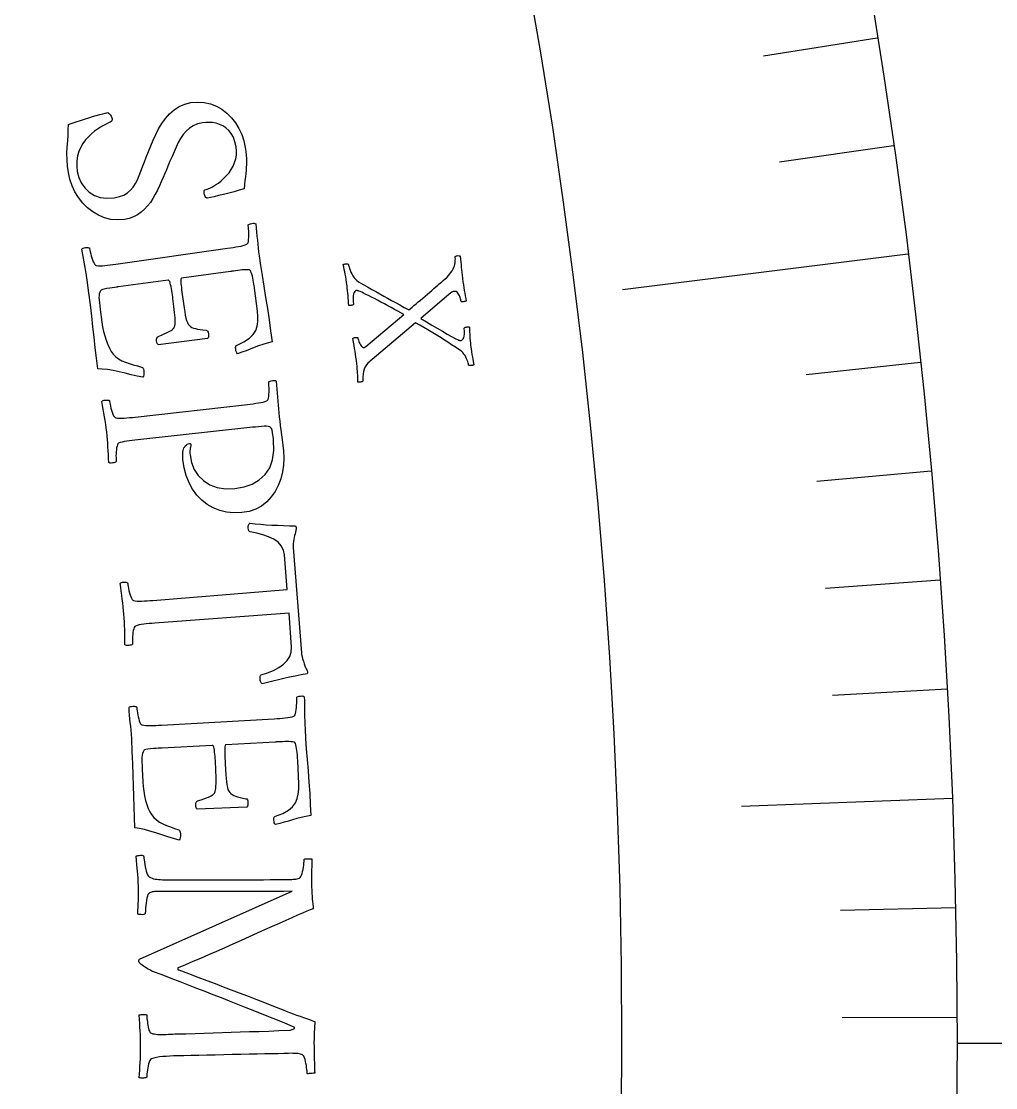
# Model space of a CAD drawing. Header units: millimetres. Extents: x -76 to 76, y -76 to 98.
# Drawn here: x 51.52 to 60.79, y -0.42 to 9.72 of the extents above; entities that cross this region are included whole.
import ezdxf

# ---------------------------------------------------------------- set-up
doc = ezdxf.new("R2010")
doc.units = ezdxf.units.MM
for name, color, linetype in [('ENGRAVE', 7, 'Continuous'), ('ENGRAVE_FINE', 8, 'Continuous'), ('TEXT', 5, 'Continuous')]:
    doc.layers.add(name, color=color, linetype=linetype)

msp = doc.modelspace()

# ---------------------------------------------------------------- linework, layer by layer
at = {"layer": 'ENGRAVE'}
for points in [[(59.9516, 7.5092), (57.2368, 7.1691)], [(60.3751, 2.3291), (58.3702, 2.2518)], [(68.78, 0), (60.42, 0)]]:
    msp.add_lwpolyline(points, dxfattribs=at)
for radius in [74.48, 74.48, 72.485, 68.78, 68.78, 65.854, 60.42, 60.42, 57.228]:
    msp.add_circle((0, 0), radius, dxfattribs=at)
at = {"layer": 'ENGRAVE_FINE'}
for points in [[(59.6583, 9.5636), (58.5777, 9.3904)], [(59.8137, 8.538), (58.7303, 8.3833)], [(60.0718, 6.4776), (58.9837, 6.3603)], [(60.1743, 5.4435), (59.0843, 5.3449)], [(60.2591, 4.4072), (59.1676, 4.3273)], [(60.326, 3.369), (59.2333, 3.3079)], [(60.4063, 1.288), (59.3121, 1.2647)], [(60.4195, 0.246), (59.3251, 0.2415)]]:
    msp.add_lwpolyline(points, dxfattribs=at)
at = {"layer": 'TEXT'}
for points in [[(53.6455, 8.5234), (53.6511, 8.4848), (53.655, 8.4493), (53.6572, 8.4171), (53.6577, 8.3882), (53.6571, 8.3606), (53.6556, 8.3326), (53.6535, 8.3041), (53.6505, 8.2752), (53.6471, 8.2443), (53.6436, 8.21), (53.64, 8.1721), (53.6362, 8.1307), (53.5885, 8.1159), (53.54, 8.1018), (53.4905, 8.0885), (53.4401, 8.0758), (53.3924, 8.0644), (53.3512, 8.0548), (53.3163, 8.0469), (53.2879, 8.0409), (53.2819, 8.0402), (53.2762, 8.0425), (53.271, 8.0478), (53.266, 8.0561), (53.2618, 8.0655), (53.2584, 8.0741), (53.256, 8.0818), (53.2546, 8.0887), (53.2539, 8.0973), (53.2547, 8.1052), (53.2569, 8.1123), (53.2604, 8.1186), (53.2837, 8.1261), (53.3085, 8.1365), (53.3348, 8.1498), (53.3626, 8.1659), (53.3906, 8.1847), (53.4177, 8.2058), (53.4437, 8.2293), (53.4687, 8.2551), (53.4918, 8.2831), (53.5122, 8.3129), (53.5298, 8.3447), (53.5446, 8.3784), (53.5556, 8.4138), (53.5616, 8.4506), (53.5627, 8.4887), (53.5587, 8.5283), (53.5482, 8.577), (53.5331, 8.6193), (53.5134, 8.6552), (53.4893, 8.6847), (53.4619, 8.7087), (53.4327, 8.728), (53.4016, 8.7427), (53.3686, 8.7528), (53.3352, 8.7589), (53.3026, 8.7618), (53.2708, 8.7616), (53.2399, 8.7581), (53.193, 8.747), (53.1513, 8.73), (53.1148, 8.7071), (53.0834, 8.6783), (53.056, 8.6449), (53.0309, 8.6083), (53.0084, 8.5686), (52.9882, 8.5257), (52.9692, 8.481), (52.9498, 8.4362), (52.93, 8.3913), (52.91, 8.3461), (52.8954, 8.3115), (52.8801, 8.2751), (52.864, 8.237), (52.8473, 8.1972), (52.8294, 8.1568), (52.8102, 8.1168), (52.7896, 8.0773), (52.7675, 8.0383), (52.7435, 8.0009), (52.7169, 7.9665), (52.6877, 7.935), (52.656, 7.9064), (52.6214, 7.8818), (52.5835, 7.8623), (52.5425, 7.8479), (52.4983, 7.8385), (52.4321, 7.8334), (52.3685, 7.8383), (52.3075, 7.853), (52.249, 7.8777), (52.1943, 7.9103), (52.1445, 7.9492), (52.0995, 7.9941), (52.0594, 8.0453), (52.0251, 8.1009), (51.9977, 8.1593), (51.977, 8.2205), (51.9632, 8.2845), (51.9552, 8.346), (51.9507, 8.4068), (51.9499, 8.4672), (51.9527, 8.527), (51.9568, 8.585), (51.9601, 8.6398), (51.9626, 8.6914), (51.9643, 8.7398), (52.0005, 8.7534), (52.038, 8.7668), (52.0769, 8.7799), (52.1172, 8.7928), (52.1569, 8.805), (52.1942, 8.8162), (52.229, 8.8263), (52.2614, 8.8353), (52.2897, 8.843), (52.312, 8.8488), (52.3285, 8.8528), (52.339, 8.855), (52.3463, 8.8494), (52.3531, 8.8433), (52.3595, 8.8367), (52.3655, 8.8294), (52.3708, 8.8218), (52.375, 8.8138), (52.3782, 8.8054), (52.3802, 8.7967), (52.3805, 8.7861), (52.3776, 8.7773), (52.3714, 8.7703), (52.362, 8.7649), (52.3434, 8.7568), (52.3218, 8.7461), (52.2972, 8.7328), (52.2696, 8.7169), (52.2405, 8.6982), (52.2113, 8.6767), (52.1822, 8.6522), (52.1531, 8.6248), (52.1256, 8.5944), (52.1013, 8.5611), (52.0803, 8.5248), (52.0625, 8.4854), (52.0495, 8.4428), (52.0427, 8.3965), (52.0422, 8.3465), (52.0479, 8.2929), (52.062, 8.2363), (52.0855, 8.185), (52.1183, 8.1391), (52.1606, 8.0984), (52.2107, 8.0666), (52.2672, 8.0469), (52.3301, 8.0396), (52.3994, 8.0445), (52.4482, 8.055), (52.4905, 8.0706), (52.526, 8.0911), (52.555, 8.1167), (52.5794, 8.1463), (52.6013, 8.1793), (52.6207, 8.2154), (52.6377, 8.2548), (52.6536, 8.2966), (52.6699, 8.34), (52.6865, 8.3849), (52.7035, 8.4314), (52.7246, 8.4836), (52.7468, 8.537), (52.7704, 8.5914), (52.7951, 8.6469), (52.8223, 8.7012), (52.8531, 8.7521), (52.8876, 8.7995), (52.9257, 8.8435), (52.9684, 8.8818), (53.0166, 8.9121), (53.0704, 8.9346), (53.1298, 8.9491), (53.1944, 8.9554), (53.2562, 8.9521), (53.3153, 8.9392), (53.3715, 8.9166), (53.424, 8.8861), (53.4718, 8.8492), (53.5148, 8.8059), (53.5532, 8.7564), (53.586, 8.7023), (53.6123, 8.6454), (53.6322, 8.5858), (53.6455, 8.5234)], [(53.7784, 7.4923), (53.7917, 7.4002), (53.8063, 7.3036), (53.8224, 7.2026), (53.8398, 7.097), (53.8572, 6.9898), (53.8733, 6.8838), (53.8881, 6.7789), (53.9015, 6.6751), (53.8561, 6.6624), (53.8127, 6.6489), (53.7713, 6.6347), (53.732, 6.6198), (53.6933, 6.6046), (53.654, 6.5897), (53.614, 6.5751), (53.5733, 6.5607), (53.5667, 6.5676), (53.5615, 6.577), (53.5576, 6.5889), (53.5551, 6.6032), (53.5543, 6.6183), (53.5563, 6.6297), (53.561, 6.6376), (53.5685, 6.6418), (53.6341, 6.6732), (53.6855, 6.7071), (53.7226, 6.7437), (53.7454, 6.7827), (53.7583, 6.8244), (53.7656, 6.8687), (53.7674, 6.9156), (53.7636, 6.9651), (53.7348, 7.1839), (53.7335, 7.1933), (53.7315, 7.206), (53.729, 7.2219), (53.7258, 7.241), (53.7222, 7.2614), (53.7182, 7.281), (53.7137, 7.3), (53.7089, 7.3182), (53.7036, 7.3341), (53.698, 7.3459), (53.6919, 7.3537), (53.6853, 7.3574), (53.6711, 7.359), (53.6552, 7.3596), (53.6374, 7.359), (53.6178, 7.3574), (53.5971, 7.3551), (53.5762, 7.3527), (53.555, 7.35), (53.5334, 7.3471), (53.525, 7.346), (53.5175, 7.345), (53.511, 7.3441), (53.5054, 7.3433), (53.0412, 7.2796), (53.0369, 7.2769), (53.0341, 7.2701), (53.0328, 7.2593), (53.0331, 7.2444), (53.0343, 7.2271), (53.036, 7.2088), (53.0381, 7.1897), (53.0406, 7.1696), (53.0582, 7.0385), (53.0641, 6.996), (53.07, 6.9586), (53.0759, 6.9263), (53.0817, 6.899), (53.0881, 6.876), (53.0956, 6.8566), (53.1043, 6.8408), (53.1142, 6.8286), (53.1256, 6.819), (53.1391, 6.8109), (53.1547, 6.8044), (53.1724, 6.7995), (53.1927, 6.7953), (53.2163, 6.7913), (53.243, 6.7873), (53.273, 6.7835), (53.2813, 6.7812), (53.2878, 6.7748), (53.2925, 6.7643), (53.2955, 6.7496), (53.2965, 6.7351), (53.2957, 6.7227), (53.2929, 6.7124), (53.2883, 6.7041), (52.8183, 6.645), (52.8131, 6.6508), (52.8087, 6.6593), (52.8054, 6.6706), (52.803, 6.6846), (52.8023, 6.6987), (52.8043, 6.7101), (52.8088, 6.719), (52.816, 6.7253), (52.8481, 6.7381), (52.8755, 6.7494), (52.898, 6.7594), (52.9156, 6.7679), (52.9296, 6.7754), (52.941, 6.7822), (52.95, 6.7884), (52.9564, 6.794), (52.9613, 6.7994), (52.9656, 6.8053), (52.9695, 6.8116), (52.9727, 6.8183), (52.9764, 6.8274), (52.9786, 6.8406), (52.9796, 6.8578), (52.9791, 6.8791), (52.9778, 6.903), (52.976, 6.928), (52.9737, 6.9541), (52.971, 6.9812), (52.968, 7.0085), (52.9649, 7.0349), (52.9617, 7.0605), (52.9585, 7.0853), (52.9561, 7.1025), (52.9534, 7.1209), (52.9503, 7.1403), (52.947, 7.1608), (52.9434, 7.1812), (52.9397, 7.2), (52.9359, 7.2174), (52.932, 7.2332), (52.9276, 7.2464), (52.9227, 7.2555), (52.9173, 7.2606), (52.9112, 7.2617), (52.4368, 7.1966), (52.4339, 7.1963), (52.4304, 7.1958), (52.4263, 7.1952), (52.4215, 7.1945), (52.4024, 7.1918), (52.3808, 7.1886), (52.3566, 7.1849), (52.3299, 7.1807), (52.305, 7.1761), (52.2864, 7.1712), (52.2739, 7.166), (52.2677, 7.1605), (52.2615, 7.1461), (52.2572, 7.1304), (52.2549, 7.1136), (52.2545, 7.0955), (52.2556, 7.0743), (52.258, 7.048), (52.2615, 7.0165), (52.2662, 6.9798), (52.2819, 6.8607), (52.2888, 6.8167), (52.2979, 6.7733), (52.3091, 6.7304), (52.3224, 6.6882), (52.3375, 6.6486), (52.354, 6.6136), (52.3717, 6.5833), (52.3908, 6.5576), (52.4142, 6.5325), (52.4411, 6.511), (52.4716, 6.4932), (52.5057, 6.479), (52.5423, 6.4669), (52.5802, 6.4552), (52.6196, 6.4441), (52.6604, 6.4334), (52.6676, 6.43), (52.6733, 6.4233), (52.6775, 6.4131), (52.6801, 6.3995), (52.6817, 6.3783), (52.6809, 6.3607), (52.6777, 6.3468), (52.6722, 6.3364), (52.6181, 6.3484), (52.5622, 6.3609), (52.5047, 6.3741), (52.4455, 6.3878), (52.3878, 6.4001), (52.3346, 6.4093), (52.2861, 6.4153), (52.2421, 6.4182), (52.2301, 6.5181), (52.2185, 6.6177), (52.2075, 6.717), (52.1969, 6.8161), (52.1857, 6.9182), (52.1729, 7.0265), (52.1583, 7.141), (52.142, 7.2617), (52.1359, 7.3036), (52.1296, 7.3431), (52.1231, 7.3803), (52.1164, 7.4153), (52.1099, 7.4495), (52.1037, 7.4843), (52.0978, 7.5199), (52.0923, 7.5561), (52.0977, 7.5614), (52.1053, 7.5654), (52.1149, 7.5684), (52.1267, 7.5701), (52.1386, 7.5708), (52.1488, 7.5705), (52.1571, 7.569), (52.1636, 7.5665), (52.1652, 7.5574), (52.1677, 7.5451), (52.1711, 7.5298), (52.1755, 7.5114), (52.1807, 7.4918), (52.1866, 7.4727), (52.1932, 7.4542), (52.2006, 7.4363), (52.2081, 7.4208), (52.2154, 7.4097), (52.2224, 7.4029), (52.2291, 7.4003), (52.2461, 7.3982), (52.2652, 7.3974), (52.2864, 7.398), (52.3097, 7.4001), (52.3345, 7.4031), (52.3602, 7.4063), (52.3868, 7.4098), (52.4144, 7.4136), (53.4772, 7.564), (53.5049, 7.568), (53.5317, 7.572), (53.5577, 7.5761), (53.5828, 7.5802), (53.6063, 7.5848), (53.6272, 7.5902), (53.6456, 7.5963), (53.6615, 7.6033), (53.6681, 7.6078), (53.6732, 7.6166), (53.6767, 7.6296), (53.6787, 7.6469), (53.6795, 7.6665), (53.6798, 7.6865), (53.6796, 7.707), (53.6788, 7.7278), (53.6777, 7.7473), (53.6766, 7.7634), (53.6755, 7.7761), (53.6743, 7.7856), (53.6799, 7.79), (53.6874, 7.7938), (53.697, 7.7971), (53.7087, 7.7999), (53.7205, 7.8015), (53.7306, 7.8014), (53.739, 7.7996), (53.7457, 7.796), (53.7499, 7.7569), (53.754, 7.7181), (53.7578, 7.6796), (53.7614, 7.6414), (53.765, 7.6035), (53.7691, 7.5661), (53.7736, 7.529), (53.7784, 7.4923)], [(55.7134, 7.2765), (55.7175, 7.2461), (55.7218, 7.217), (55.7262, 7.1893), (55.7307, 7.1629), (55.7352, 7.1373), (55.7396, 7.1119), (55.7439, 7.0866), (55.748, 7.0616), (55.7439, 7.0595), (55.7381, 7.0577), (55.7305, 7.0561), (55.7211, 7.0547), (55.7122, 7.054), (55.7056, 7.0545), (55.7015, 7.0562), (55.6998, 7.059), (55.6987, 7.0658), (55.6969, 7.074), (55.6943, 7.0836), (55.691, 7.0947), (55.6869, 7.1062), (55.6821, 7.1172), (55.6764, 7.1277), (55.6699, 7.1376), (55.6625, 7.1458), (55.6541, 7.1513), (55.6446, 7.154), (55.6341, 7.154), (55.6241, 7.1514), (55.613, 7.146), (55.6008, 7.1379), (55.5874, 7.127), (55.3157, 6.8955), (55.3698, 6.8643), (55.4223, 6.8338), (55.4732, 6.8039), (55.5225, 6.7746), (55.5683, 6.7476), (55.6085, 6.7248), (55.6433, 6.706), (55.6726, 6.6914), (55.6771, 6.6896), (55.6816, 6.6883), (55.686, 6.6876), (55.6904, 6.6874), (55.6942, 6.6875), (55.6973, 6.6876), (55.6994, 6.6877), (55.7007, 6.6878), (55.7067, 6.6898), (55.7129, 6.6945), (55.7191, 6.7018), (55.7255, 6.7118), (55.7306, 6.7261), (55.733, 6.7464), (55.7327, 6.7727), (55.7297, 6.8051), (55.7314, 6.8077), (55.7354, 6.81), (55.7417, 6.812), (55.7503, 6.8138), (55.7593, 6.815), (55.7671, 6.8156), (55.7736, 6.8155), (55.7787, 6.8146), (55.78, 6.79), (55.7812, 6.7669), (55.7824, 6.7452), (55.7835, 6.7249), (55.7848, 6.7048), (55.7865, 6.6838), (55.7886, 6.6619), (55.7912, 6.6391), (55.7952, 6.6075), (55.7992, 6.5787), (55.8034, 6.5524), (55.8077, 6.5288), (55.8118, 6.5075), (55.8154, 6.4881), (55.8187, 6.4707), (55.8214, 6.4551), (55.8176, 6.4531), (55.8124, 6.4512), (55.8059, 6.4495), (55.7981, 6.448), (55.7901, 6.4473), (55.783, 6.4478), (55.7768, 6.4497), (55.7716, 6.4528), (55.7708, 6.4575), (55.7692, 6.4646), (55.7667, 6.4741), (55.7634, 6.486), (55.7591, 6.4994), (55.7533, 6.5133), (55.7463, 6.5277), (55.7378, 6.5425), (55.7278, 6.5572), (55.7161, 6.5708), (55.7027, 6.5835), (55.6875, 6.5952), (55.6468, 6.6217), (55.6089, 6.6464), (55.5737, 6.6693), (55.5414, 6.6905), (55.5103, 6.7105), (55.4791, 6.7303), (55.4477, 6.7496), (55.4161, 6.7686), (55.3829, 6.7881), (55.3467, 6.8092), (55.3074, 6.8319), (55.2652, 6.8561), (54.8142, 6.4694), (54.7991, 6.454), (54.787, 6.4357), (54.7779, 6.4145), (54.7716, 6.3904), (54.7677, 6.3656), (54.7656, 6.342), (54.7652, 6.3197), (54.7667, 6.2987), (54.7628, 6.2961), (54.7573, 6.294), (54.7502, 6.2925), (54.7416, 6.2916), (54.7331, 6.2911), (54.7266, 6.2909), (54.7219, 6.2911), (54.7191, 6.2916), (54.7181, 6.3155), (54.7171, 6.3377), (54.7161, 6.3582), (54.7153, 6.377), (54.7142, 6.3959), (54.7126, 6.4166), (54.7104, 6.4392), (54.7077, 6.4637), (54.7036, 6.4973), (54.6994, 6.5287), (54.6951, 6.5577), (54.6907, 6.5846), (54.6861, 6.6113), (54.6812, 6.6403), (54.6758, 6.6715), (54.67, 6.7049), (54.6739, 6.7084), (54.6796, 6.7113), (54.6871, 6.7135), (54.6964, 6.7151), (54.7054, 6.7157), (54.712, 6.7152), (54.7161, 6.7136), (54.7177, 6.7108), (54.7188, 6.7049), (54.7206, 6.6976), (54.7233, 6.6887), (54.7269, 6.6784), (54.7312, 6.6674), (54.7362, 6.6569), (54.7419, 6.6468), (54.7483, 6.6371), (54.7552, 6.6289), (54.7623, 6.6233), (54.7696, 6.6203), (54.7772, 6.6199), (54.779, 6.6203), (54.7812, 6.6211), (54.7836, 6.6222), (54.7863, 6.6236), (54.7889, 6.6253), (54.7912, 6.627), (54.7932, 6.6288), (54.7949, 6.6307), (55.1553, 6.9327), (55.1276, 6.9487), (55.0983, 6.9652), (55.0675, 6.9823), (55.0353, 6.9999), (55.0025, 7.0176), (54.97, 7.0351), (54.9379, 7.0522), (54.9062, 7.069), (54.8756, 7.0851), (54.8468, 7.0998), (54.82, 7.1133), (54.7951, 7.1255), (54.7729, 7.1361), (54.7545, 7.1448), (54.7397, 7.1516), (54.7287, 7.1565), (54.7267, 7.1572), (54.7242, 7.1581), (54.7212, 7.1591), (54.7178, 7.1603), (54.7141, 7.1613), (54.7103, 7.1619), (54.7063, 7.162), (54.7021, 7.1617), (54.6948, 7.1589), (54.6883, 7.1525), (54.6827, 7.1426), (54.6778, 7.1292), (54.6744, 7.1115), (54.6733, 7.089), (54.6744, 7.0616), (54.6777, 7.0293), (54.6739, 7.0265), (54.6684, 7.024), (54.6615, 7.0219), (54.6529, 7.0201), (54.6446, 7.0189), (54.638, 7.0184), (54.6333, 7.0187), (54.6305, 7.0198), (54.6292, 7.043), (54.6277, 7.0663), (54.6261, 7.0899), (54.6244, 7.1136), (54.6224, 7.1374), (54.6202, 7.1608), (54.6176, 7.184), (54.6148, 7.207), (54.6105, 7.238), (54.6062, 7.2666), (54.6019, 7.2928), (54.5976, 7.3166), (54.5932, 7.3395), (54.5886, 7.3627), (54.5838, 7.3864), (54.5789, 7.4105), (54.5835, 7.4125), (54.5894, 7.4139), (54.5966, 7.4147), (54.6051, 7.4149), (54.6133, 7.4148), (54.6197, 7.4145), (54.6242, 7.4141), (54.6269, 7.4136), (54.628, 7.4085), (54.6303, 7.4), (54.6338, 7.3882), (54.6385, 7.3729), (54.6445, 7.3557), (54.6518, 7.3381), (54.6606, 7.32), (54.6706, 7.3014), (54.682, 7.2838), (54.6947, 7.2686), (54.7086, 7.2559), (54.7239, 7.2456), (54.7679, 7.2202), (54.8101, 7.1961), (54.8503, 7.1732), (54.8886, 7.1515), (54.926, 7.1305), (54.9635, 7.1095), (55.001, 7.0887), (55.0387, 7.0679), (55.0772, 7.0467), (55.1171, 7.0244), (55.1587, 7.0011), (55.2017, 6.9768), (55.2166, 6.9889), (55.2332, 7.0027), (55.2514, 7.0181), (55.2713, 7.0351), (55.2922, 7.0531), (55.3136, 7.0714), (55.3355, 7.09), (55.3579, 7.1089), (55.3801, 7.1277), (55.4015, 7.1459), (55.4222, 7.1636), (55.442, 7.1808), (55.4606, 7.197), (55.4774, 7.2116), (55.4925, 7.2247), (55.5058, 7.2363), (55.5166, 7.2457), (55.5244, 7.2525), (55.5291, 7.2565), (55.5306, 7.2579), (55.5498, 7.2742), (55.5667, 7.2899), (55.5812, 7.305), (55.5935, 7.3195), (55.6042, 7.3342), (55.6141, 7.3501), (55.6233, 7.367), (55.6316, 7.385), (55.6364, 7.3974), (55.6401, 7.4105), (55.6428, 7.4242), (55.6444, 7.4385), (55.6452, 7.4522), (55.6455, 7.4643), (55.6452, 7.4746), (55.6444, 7.4832), (55.6453, 7.4864), (55.6488, 7.4891), (55.6551, 7.4912), (55.6639, 7.4929), (55.6733, 7.4937), (55.6812, 7.4934), (55.6874, 7.4921), (55.6921, 7.4896), (55.6952, 7.4596), (55.6979, 7.4318), (55.7001, 7.4063), (55.702, 7.383), (55.7039, 7.3597), (55.7065, 7.3342), (55.7096, 7.3065), (55.7134, 7.2765)], [(53.6127, 5.0489), (53.539, 5.0463), (53.4691, 5.053), (53.4031, 5.0688), (53.3408, 5.0937), (53.2834, 5.1269), (53.2316, 5.1675), (53.1855, 5.2156), (53.1451, 5.2712), (53.1112, 5.3334), (53.0845, 5.4013), (53.0651, 5.4749), (53.0528, 5.5543), (53.052, 5.5654), (53.0516, 5.5782), (53.0517, 5.5927), (53.0523, 5.6088), (53.0535, 5.625), (53.0555, 5.6397), (53.0583, 5.6529), (53.0619, 5.6645), (53.0647, 5.668), (53.0684, 5.673), (53.0732, 5.6793), (53.0789, 5.6871), (53.0858, 5.6947), (53.094, 5.7004), (53.1035, 5.7044), (53.1144, 5.7065), (53.121, 5.7064), (53.1256, 5.7045), (53.1281, 5.7007), (53.1285, 5.695), (53.127, 5.6843), (53.1254, 5.6732), (53.1236, 5.6618), (53.1217, 5.65), (53.1202, 5.6378), (53.1195, 5.6251), (53.1197, 5.6117), (53.1207, 5.5979), (53.1347, 5.5256), (53.1606, 5.4608), (53.1984, 5.4033), (53.2482, 5.3531), (53.3086, 5.3136), (53.3785, 5.2879), (53.4579, 5.2761), (53.5466, 5.2783), (53.6349, 5.2936), (53.7125, 5.321), (53.7795, 5.3605), (53.836, 5.4122), (53.8793, 5.4761), (53.9071, 5.552), (53.9194, 5.6399), (53.9159, 5.7398), (53.9144, 5.7531), (53.9121, 5.7694), (53.9092, 5.7888), (53.9057, 5.8113), (53.9011, 5.8327), (53.8952, 5.8488), (53.8878, 5.8597), (53.8791, 5.8653), (53.8651, 5.8684), (53.8472, 5.87), (53.8254, 5.8701), (53.7998, 5.8685), (53.7722, 5.8661), (53.7444, 5.8634), (53.7164, 5.8606), (53.6883, 5.8577), (52.6238, 5.7415), (52.5961, 5.7384), (52.5695, 5.7353), (52.5437, 5.7321), (52.519, 5.7288), (52.496, 5.7251), (52.4753, 5.7205), (52.4569, 5.715), (52.4409, 5.7087), (52.4352, 5.7036), (52.4302, 5.6947), (52.4259, 5.682), (52.4223, 5.6656), (52.4195, 5.647), (52.4176, 5.6281), (52.4165, 5.6088), (52.4163, 5.5891), (52.4165, 5.5708), (52.4169, 5.5555), (52.4175, 5.5433), (52.4182, 5.5341), (52.4125, 5.53), (52.4048, 5.5266), (52.3951, 5.5237), (52.3833, 5.5214), (52.3715, 5.5203), (52.3614, 5.5207), (52.3531, 5.5228), (52.3466, 5.5265), (52.345, 5.5644), (52.3434, 5.6015), (52.3417, 5.6378), (52.3399, 5.6733), (52.3378, 5.7086), (52.3351, 5.7443), (52.3318, 5.7805), (52.328, 5.817), (52.3238, 5.8526), (52.3191, 5.8882), (52.3138, 5.924), (52.3081, 5.9598), (52.3019, 5.996), (52.2955, 6.0325), (52.2889, 6.0696), (52.282, 6.107), (52.2876, 6.1121), (52.2952, 6.116), (52.3049, 6.1186), (52.3168, 6.1201), (52.3287, 6.1204), (52.3388, 6.1198), (52.3471, 6.1181), (52.3536, 6.1154), (52.3549, 6.1063), (52.357, 6.0943), (52.36, 6.0793), (52.3638, 6.0613), (52.3683, 6.0421), (52.3737, 6.0232), (52.3798, 6.0048), (52.3866, 5.9868), (52.3937, 5.9711), (52.4007, 5.9598), (52.4075, 5.9528), (52.4141, 5.95), (52.4311, 5.9474), (52.4502, 5.9461), (52.4714, 5.9462), (52.4947, 5.9476), (52.5195, 5.9499), (52.5453, 5.9524), (52.572, 5.9552), (52.5997, 5.9582), (53.6663, 6.079), (53.694, 6.0823), (53.721, 6.0855), (53.747, 6.0889), (53.7723, 6.0924), (53.7959, 6.0963), (53.817, 6.101), (53.8355, 6.1067), (53.8516, 6.1132), (53.8584, 6.1176), (53.8637, 6.1262), (53.8676, 6.1391), (53.87, 6.1563), (53.8714, 6.1758), (53.8723, 6.1956), (53.8726, 6.2156), (53.8725, 6.2359), (53.872, 6.2548), (53.8714, 6.2705), (53.8706, 6.2831), (53.8698, 6.2925), (53.8754, 6.2967), (53.8831, 6.3004), (53.8928, 6.3034), (53.9045, 6.3058), (53.9163, 6.3071), (53.9264, 6.3067), (53.9348, 6.3047), (53.9414, 6.3009), (53.9446, 6.2617), (53.9475, 6.2231), (53.9502, 6.1849), (53.9526, 6.1472), (53.9552, 6.1098), (53.9581, 6.0727), (53.9616, 6.0358), (53.9654, 5.999), (53.9699, 5.9604), (53.9748, 5.9203), (53.9801, 5.8788), (53.9859, 5.8359), (53.9919, 5.7906), (53.9979, 5.7422), (54.0038, 5.6907), (54.0097, 5.636), (54.0134, 5.5683), (54.0103, 5.5015), (54.0004, 5.4355), (53.9838, 5.3703), (53.9604, 5.3081), (53.9305, 5.2509), (53.8941, 5.1987), (53.8512, 5.1516), (53.8017, 5.1118), (53.7454, 5.0814), (53.6824, 5.0604), (53.6127, 5.0489)], [(54.1809, 3.7148), (54.1829, 3.698), (54.1866, 3.6789), (54.1921, 3.6577), (54.1993, 3.6343), (54.2071, 3.6114), (54.2144, 3.5918), (54.2211, 3.5754), (54.2273, 3.5623), (54.2324, 3.5529), (54.2362, 3.545), (54.2385, 3.5388), (54.2395, 3.534), (54.2394, 3.5299), (54.2387, 3.5254), (54.2374, 3.5205), (54.2355, 3.5153), (54.1786, 3.5048), (54.1228, 3.4938), (54.0679, 3.4825), (54.014, 3.4707), (53.9611, 3.4585), (53.9092, 3.446), (53.8582, 3.433), (53.8083, 3.4196), (53.8054, 3.4225), (53.8021, 3.4264), (53.7984, 3.4312), (53.7943, 3.437), (53.7906, 3.4436), (53.7882, 3.451), (53.7871, 3.4591), (53.7872, 3.4679), (53.7871, 3.481), (53.7888, 3.4916), (53.7923, 3.4997), (53.7976, 3.5053), (53.8594, 3.5245), (53.9155, 3.5477), (53.9657, 3.5748), (54.0103, 3.6059), (54.0463, 3.6408), (54.0711, 3.6797), (54.0846, 3.7224), (54.0869, 3.7689), (54.0633, 4.0939), (52.785, 3.9971), (52.7572, 3.9949), (52.7304, 3.9926), (52.7046, 3.9903), (52.6798, 3.9878), (52.6566, 3.9849), (52.6358, 3.981), (52.6173, 3.9761), (52.6011, 3.9703), (52.5952, 3.9654), (52.5899, 3.9567), (52.5852, 3.9441), (52.5811, 3.9278), (52.5777, 3.9094), (52.5751, 3.8906), (52.5734, 3.8713), (52.5725, 3.8516), (52.5722, 3.8333), (52.5721, 3.818), (52.5722, 3.8057), (52.5726, 3.7966), (52.5668, 3.7927), (52.559, 3.7895), (52.5491, 3.787), (52.5373, 3.7851), (52.5255, 3.7843), (52.5154, 3.7851), (52.5072, 3.7874), (52.5008, 3.7914), (52.5005, 3.8293), (52.5001, 3.8665), (52.4996, 3.9028), (52.499, 3.9383), (52.498, 3.9737), (52.4965, 4.0094), (52.4944, 4.0457), (52.4918, 4.0823), (52.4888, 4.1181), (52.4852, 4.1541), (52.4811, 4.1904), (52.4765, 4.227), (52.4715, 4.2639), (52.4663, 4.301), (52.4609, 4.3385), (52.4552, 4.3762), (52.461, 4.3811), (52.4687, 4.3847), (52.4786, 4.3871), (52.4904, 4.3881), (52.5024, 4.3881), (52.5125, 4.3871), (52.5207, 4.3851), (52.5271, 4.3822), (52.5281, 4.373), (52.5298, 4.3607), (52.5323, 4.3452), (52.5356, 4.3266), (52.5395, 4.3066), (52.5443, 4.2872), (52.5498, 4.2684), (52.556, 4.2501), (52.5626, 4.2342), (52.5692, 4.2226), (52.5758, 4.2153), (52.5823, 4.2124), (52.5992, 4.2092), (52.6182, 4.2073), (52.6394, 4.2067), (52.6627, 4.2073), (52.6876, 4.2087), (52.7135, 4.2104), (52.7403, 4.2123), (52.7681, 4.2144), (54.0459, 4.3165), (54.0186, 4.6464), (54.0091, 4.6921), (53.9892, 4.7322), (53.9587, 4.7667), (53.9177, 4.7957), (53.8688, 4.8196), (53.8149, 4.8391), (53.7559, 4.8542), (53.6918, 4.8648), (53.6857, 4.8694), (53.681, 4.8769), (53.6776, 4.8871), (53.6756, 4.9), (53.6742, 4.9086), (53.6741, 4.9166), (53.6754, 4.9238), (53.678, 4.9304), (53.6812, 4.9362), (53.6841, 4.9411), (53.6868, 4.9452), (53.6893, 4.9485), (53.7407, 4.943), (53.793, 4.9383), (53.8462, 4.9343), (53.9003, 4.931), (53.9553, 4.9283), (54.0112, 4.926), (54.0681, 4.9241), (54.1259, 4.9226), (54.1286, 4.9159), (54.1301, 4.9084), (54.1306, 4.9002), (54.1301, 4.8912), (54.1288, 4.8824), (54.1274, 4.8745), (54.1257, 4.8675), (54.1237, 4.8616), (54.1197, 4.8481), (54.1157, 4.8321), (54.1117, 4.8137), (54.1079, 4.7928), (54.1047, 4.7714), (54.1028, 4.7517), (54.1022, 4.7336), (54.1029, 4.717)], [(54.2153, 2.992), (54.2209, 2.8991), (54.2274, 2.8016), (54.235, 2.6995), (54.2436, 2.5929), (54.2521, 2.4847), (54.2593, 2.3776), (54.2653, 2.2719), (54.27, 2.1674), (54.2237, 2.1584), (54.1793, 2.1486), (54.1369, 2.1379), (54.0965, 2.1263), (54.0567, 2.1144), (54.0162, 2.1028), (53.9751, 2.0916), (53.9334, 2.0806), (53.9274, 2.0881), (53.923, 2.0979), (53.9201, 2.1101), (53.9188, 2.1246), (53.9193, 2.1396), (53.9222, 2.1509), (53.9276, 2.1583), (53.9353, 2.1619), (54.0034, 2.1877), (54.0574, 2.2173), (54.0974, 2.2506), (54.1234, 2.2876), (54.1397, 2.328), (54.1507, 2.3716), (54.1563, 2.4182), (54.1567, 2.4678), (54.1462, 2.6882), (54.1456, 2.6977), (54.1448, 2.7105), (54.1436, 2.7266), (54.142, 2.7459), (54.1401, 2.7665), (54.1377, 2.7864), (54.1348, 2.8057), (54.1315, 2.8242), (54.1276, 2.8405), (54.123, 2.8527), (54.1175, 2.861), (54.1113, 2.8653), (54.0973, 2.8681), (54.0814, 2.8699), (54.0637, 2.8709), (54.044, 2.8709), (54.0233, 2.8704), (54.0022, 2.8696), (53.9808, 2.8688), (53.9591, 2.8677), (53.9506, 2.8672), (53.943, 2.8668), (53.9365, 2.8665), (53.9308, 2.8662), (53.463, 2.8413), (53.4584, 2.839), (53.4551, 2.8325), (53.4529, 2.8218), (53.4519, 2.807), (53.4517, 2.7896), (53.4519, 2.7713), (53.4524, 2.752), (53.4532, 2.7317), (53.4598, 2.5996), (53.4622, 2.5568), (53.465, 2.519), (53.4681, 2.4863), (53.4717, 2.4587), (53.4761, 2.4353), (53.482, 2.4153), (53.4893, 2.3988), (53.4981, 2.3858), (53.5088, 2.3753), (53.5216, 2.3661), (53.5366, 2.3583), (53.5538, 2.3519), (53.5737, 2.3461), (53.5968, 2.3402), (53.6231, 2.334), (53.6527, 2.3276), (53.6607, 2.3247), (53.6667, 2.3178), (53.6705, 2.3069), (53.6723, 2.292), (53.6721, 2.2775), (53.6702, 2.2652), (53.6666, 2.2551), (53.6613, 2.2472), (53.1881, 2.2274), (53.1833, 2.2337), (53.1797, 2.2426), (53.1773, 2.2541), (53.176, 2.2682), (53.1766, 2.2823), (53.1795, 2.2935), (53.1847, 2.302), (53.1924, 2.3076), (53.2255, 2.3177), (53.2537, 2.3268), (53.2769, 2.3348), (53.2952, 2.3419), (53.3098, 2.3482), (53.3218, 2.354), (53.3312, 2.3595), (53.338, 2.3645), (53.3434, 2.3695), (53.3482, 2.375), (53.3525, 2.3809), (53.3564, 2.3873), (53.3607, 2.3961), (53.3641, 2.409), (53.3664, 2.4261), (53.3678, 2.4474), (53.3685, 2.4713), (53.3688, 2.4964), (53.3687, 2.5225), (53.3682, 2.5498), (53.3674, 2.5772), (53.3665, 2.6038), (53.3655, 2.6296), (53.3643, 2.6546), (53.3634, 2.672), (53.3622, 2.6905), (53.3608, 2.7101), (53.3592, 2.7308), (53.3573, 2.7514), (53.3552, 2.7705), (53.3529, 2.7881), (53.3502, 2.8042), (53.347, 2.8177), (53.3429, 2.8272), (53.3379, 2.8327), (53.3319, 2.8344), (52.8538, 2.8089), (52.8509, 2.8088), (52.8473, 2.8086), (52.8432, 2.8084), (52.8383, 2.8081), (52.8191, 2.807), (52.7972, 2.8056), (52.7728, 2.8039), (52.7459, 2.8019), (52.7207, 2.7994), (52.7017, 2.7961), (52.6889, 2.7919), (52.6822, 2.787), (52.6748, 2.7731), (52.6693, 2.7579), (52.6655, 2.7413), (52.6636, 2.7234), (52.663, 2.7021), (52.6632, 2.6757), (52.6641, 2.644), (52.6657, 2.607), (52.6715, 2.4871), (52.6747, 2.4426), (52.6801, 2.3986), (52.6877, 2.355), (52.6975, 2.3118), (52.7092, 2.271), (52.7227, 2.2348), (52.7379, 2.2031), (52.7548, 2.176), (52.7759, 2.149), (52.801, 2.1254), (52.8299, 2.105), (52.8627, 2.0881), (52.8981, 2.0729), (52.935, 2.0582), (52.9733, 2.0438), (53.0131, 2.0297), (53.02, 2.0258), (53.0251, 2.0186), (53.0284, 2.0081), (53.0299, 1.9943), (53.0297, 1.9731), (53.0275, 1.9556), (53.0231, 1.942), (53.0167, 1.9321), (52.9638, 1.9485), (52.9092, 1.9657), (52.853, 1.9836), (52.7952, 2.0021), (52.7386, 2.0193), (52.6864, 2.0328), (52.6386, 2.0429), (52.595, 2.0494), (52.5913, 2.1499), (52.5881, 2.2502), (52.5853, 2.3501), (52.583, 2.4497), (52.5804, 2.5524), (52.5766, 2.6614), (52.5716, 2.7767), (52.5654, 2.8984), (52.5628, 2.9405), (52.5598, 2.9804), (52.5564, 3.0181), (52.5527, 3.0535), (52.549, 3.0881), (52.5457, 3.1233), (52.5428, 3.1593), (52.5404, 3.1958), (52.5462, 3.2006), (52.5541, 3.204), (52.5639, 3.2061), (52.5758, 3.207), (52.5877, 3.2066), (52.5978, 3.2054), (52.606, 3.2033), (52.6123, 3.2002), (52.6131, 3.191), (52.6146, 3.1786), (52.6167, 3.1631), (52.6196, 3.1444), (52.6231, 3.1243), (52.6274, 3.1048), (52.6324, 3.0859), (52.6383, 3.0674), (52.6445, 3.0514), (52.6508, 3.0397), (52.6572, 3.0323), (52.6637, 3.0292), (52.6805, 3.0256), (52.6995, 3.0233), (52.7207, 3.0222), (52.744, 3.0223), (52.769, 3.0232), (52.7948, 3.0242), (52.8217, 3.0255), (52.8495, 3.0271), (53.9211, 3.0884), (53.949, 3.0901), (53.9761, 3.0919), (54.0023, 3.0938), (54.0277, 3.0959), (54.0515, 3.0984), (54.0728, 3.1021), (54.0916, 3.1067), (54.108, 3.1123), (54.115, 3.1162), (54.1208, 3.1245), (54.1254, 3.1372), (54.1288, 3.1543), (54.1313, 3.1738), (54.1332, 3.1937), (54.1347, 3.2141), (54.1356, 3.235), (54.1361, 3.2544), (54.1364, 3.2705), (54.1363, 3.2834), (54.136, 3.2929), (54.1419, 3.2968), (54.1497, 3.3), (54.1596, 3.3025), (54.1714, 3.3043), (54.1833, 3.3049), (54.1933, 3.304), (54.2016, 3.3014), (54.2079, 3.2973), (54.2089, 3.258), (54.2097, 3.219), (54.2103, 3.1803), (54.2107, 3.1419), (54.2112, 3.1039), (54.2122, 3.0662), (54.2135, 3.0289), (54.2153, 2.992)], [(54.2774, 1.4883), (54.2785, 1.4564), (54.2801, 1.4265), (54.282, 1.3986), (54.2843, 1.3727), (54.2868, 1.3482), (54.2891, 1.3248), (54.2911, 1.3023), (54.293, 1.2808), (54.2654, 1.2705), (54.2311, 1.2566), (54.1902, 1.2392), (54.1425, 1.2182), (54.0893, 1.1943), (54.0313, 1.1685), (53.9688, 1.1407), (53.9015, 1.1108), (53.831, 1.0795), (53.7583, 1.047), (53.6836, 1.0134), (53.6067, 0.9787), (53.5289, 0.9437), (53.4512, 0.9092), (53.3737, 0.875), (53.2963, 0.8413), (53.2203, 0.8085), (53.147, 0.7771), (53.0763, 0.7472), (53.0084, 0.7186), (53.0062, 0.717), (53.0046, 0.7147), (53.0037, 0.7118), (53.0034, 0.7082), (53.0041, 0.7047), (53.0061, 0.7019), (53.0093, 0.6997), (53.0139, 0.6981), (53.1072, 0.663), (53.1959, 0.6296), (53.2798, 0.598), (53.3591, 0.5682), (53.436, 0.5391), (53.5128, 0.5098), (53.5897, 0.4803), (53.6666, 0.4505), (53.7454, 0.4198), (53.8283, 0.3876), (53.9151, 0.3539), (54.006, 0.3186), (54.0363, 0.3068), (54.0679, 0.2947), (54.1008, 0.2823), (54.135, 0.2695), (54.1687, 0.257), (54.2001, 0.2455), (54.2293, 0.235), (54.2562, 0.2254), (54.2787, 0.2175), (54.2948, 0.2118), (54.3045, 0.2084), (54.3077, 0.2072), (54.3045, 0.1482), (54.3023, 0.0947), (54.3009, 0.0468), (54.3004, 0.0046), (54.3006, -0.0307), (54.301, -0.0681), (54.3017, -0.1077), (54.3028, -0.1493), (54.3039, -0.1897), (54.3051, -0.2253), (54.3062, -0.2562), (54.3074, -0.2823), (54.303, -0.2836), (54.2952, -0.2848), (54.2837, -0.2861), (54.2688, -0.2873), (54.2541, -0.2884), (54.2436, -0.2892), (54.2374, -0.2896), (54.2353, -0.2898), (54.235, -0.2792), (54.2341, -0.2658), (54.2326, -0.2496), (54.2304, -0.2306), (54.2276, -0.2105), (54.2241, -0.1908), (54.22, -0.1717), (54.2152, -0.153), (54.21, -0.1365), (54.2044, -0.1235), (54.1984, -0.1141), (54.1922, -0.1083), (54.1825, -0.1047), (54.1716, -0.1017), (54.1594, -0.0994), (54.1459, -0.0978), (54.132, -0.0966), (54.1188, -0.0957), (54.1063, -0.0952), (54.0944, -0.095), (54.058, -0.0963), (54.0133, -0.0975), (53.9602, -0.0987), (53.8987, -0.0999), (53.8311, -0.1012), (53.7594, -0.1026), (53.6837, -0.1042), (53.604, -0.1059), (53.5225, -0.1077), (53.4415, -0.1094), (53.361, -0.1112), (53.2809, -0.113), (53.2034, -0.1147), (53.1303, -0.1162), (53.0618, -0.1176), (52.9977, -0.1188), (52.9622, -0.1202), (52.9276, -0.1218), (52.8939, -0.1238), (52.8613, -0.1262), (52.8304, -0.1295), (52.8021, -0.1343), (52.7763, -0.1408), (52.7531, -0.1489), (52.7446, -0.1546), (52.7373, -0.1642), (52.7311, -0.1776), (52.7259, -0.1948), (52.7217, -0.2141), (52.718, -0.2334), (52.7151, -0.253), (52.7127, -0.2727), (52.7109, -0.2906), (52.7096, -0.3049), (52.7089, -0.3155), (52.7086, -0.3225), (52.6991, -0.3268), (52.6889, -0.3297), (52.6779, -0.3311), (52.666, -0.3311), (52.655, -0.3304), (52.6464, -0.3294), (52.6402, -0.3284), (52.6365, -0.3271), (52.6392, -0.2904), (52.6417, -0.2541), (52.644, -0.2184), (52.6462, -0.1831), (52.648, -0.1473), (52.6493, -0.11), (52.6501, -0.0714), (52.6503, -0.0313), (52.6501, 0.0107), (52.6494, 0.0497), (52.6481, 0.0859), (52.6464, 0.1192), (52.6443, 0.1526), (52.642, 0.1887), (52.6395, 0.2278), (52.6368, 0.2697), (52.6406, 0.271), (52.6471, 0.2723), (52.6561, 0.2736), (52.6676, 0.275), (52.6799, 0.2757), (52.6908, 0.2751), (52.7005, 0.2732), (52.7089, 0.2701), (52.7091, 0.2613), (52.7099, 0.2503), (52.7112, 0.237), (52.713, 0.2216), (52.7151, 0.205), (52.7176, 0.1884), (52.7204, 0.1718), (52.7235, 0.1552), (52.7268, 0.1397), (52.7303, 0.1265), (52.734, 0.1154), (52.7378, 0.1067), (52.7434, 0.1008), (52.7526, 0.0958), (52.7653, 0.0919), (52.7816, 0.0889), (52.7989, 0.0866), (52.815, 0.0851), (52.8298, 0.0841), (52.8433, 0.0838), (52.8585, 0.084), (52.8758, 0.0845), (52.8952, 0.0854), (52.9167, 0.0865), (52.9382, 0.0877), (52.9576, 0.0885), (52.9749, 0.089), (52.9901, 0.0892), (53.0806, 0.0919), (53.1693, 0.0947), (53.2562, 0.0974), (53.3414, 0.1001), (53.4262, 0.1029), (53.512, 0.1056), (53.5987, 0.1084), (53.6863, 0.1112), (53.7762, 0.1141), (53.8694, 0.1174), (53.966, 0.1211), (54.066, 0.1251), (54.0707, 0.1254), (54.0769, 0.1264), (54.0848, 0.1281), (54.0943, 0.1304), (54.1033, 0.1335), (54.1097, 0.1376), (54.1136, 0.1427), (54.1149, 0.1488), (54.1137, 0.1516), (54.1103, 0.1547), (54.1047, 0.1581), (54.0968, 0.1618), (54.0019, 0.2001), (53.9105, 0.2367), (53.8227, 0.2718), (53.7384, 0.3053), (53.6565, 0.3377), (53.5761, 0.3696), (53.4971, 0.4009), (53.4196, 0.4316), (53.3424, 0.4621), (53.2646, 0.4926), (53.1861, 0.5232), (53.107, 0.5539), (53.0259, 0.5851), (52.9418, 0.6173), (52.8546, 0.6505), (52.7643, 0.6846), (52.7578, 0.6879), (52.7488, 0.6927), (52.7371, 0.6991), (52.7228, 0.707), (52.7075, 0.7159), (52.6927, 0.7248), (52.6783, 0.734), (52.6644, 0.7433), (52.6523, 0.7524), (52.6432, 0.7612), (52.6372, 0.7694), (52.6343, 0.7773), (52.6335, 0.7803), (52.6336, 0.7843), (52.6346, 0.7893), (52.6366, 0.7952), (52.6377, 0.7965), (52.6385, 0.7978), (52.639, 0.799), (52.6391, 0.8003), (54.0932, 1.4465), (54.0101, 1.4458), (53.9258, 1.4453), (53.8402, 1.4452), (53.7533, 1.4453), (53.6664, 1.4455), (53.5807, 1.4455), (53.4964, 1.4454), (53.4134, 1.4452), (53.333, 1.445), (53.2566, 1.4448), (53.1843, 1.4448), (53.1159, 1.4449), (53.0528, 1.445), (52.9962, 1.4452), (52.946, 1.4453), (52.9022, 1.4455), (52.8662, 1.4456), (52.8394, 1.4457), (52.8218, 1.4457), (52.8133, 1.4456), (52.8041, 1.4452), (52.7944, 1.4445), (52.7842, 1.4434), (52.7735, 1.442), (52.763, 1.4402), (52.7533, 1.4382), (52.7445, 1.4359), (52.7364, 1.4333), (52.7281, 1.4269), (52.7208, 1.4159), (52.7146, 1.4003), (52.7095, 1.3802), (52.7053, 1.3576), (52.702, 1.3349), (52.6994, 1.3121), (52.6977, 1.2891), (52.6965, 1.2683), (52.6956, 1.252), (52.6952, 1.2402), (52.6951, 1.2329), (52.689, 1.2284), (52.6805, 1.2255), (52.6698, 1.2241), (52.6567, 1.2243), (52.644, 1.2253), (52.6341, 1.2263), (52.6272, 1.2274), (52.6231, 1.2286), (52.6248, 1.2644), (52.6263, 1.2976), (52.6277, 1.3282), (52.629, 1.3564), (52.63, 1.3849), (52.6303, 1.417), (52.6301, 1.4526), (52.6292, 1.4916), (52.6278, 1.5332), (52.6259, 1.5713), (52.6237, 1.6058), (52.621, 1.6369), (52.618, 1.6679), (52.6148, 1.7024), (52.6112, 1.7404), (52.6073, 1.7819), (52.6111, 1.7833), (52.6175, 1.7848), (52.6265, 1.7864), (52.638, 1.788), (52.6502, 1.7891), (52.6612, 1.7888), (52.6709, 1.7872), (52.6793, 1.7843), (52.68, 1.7748), (52.6814, 1.7617), (52.6836, 1.7449), (52.6865, 1.7245), (52.6901, 1.7023), (52.6944, 1.6803), (52.6992, 1.6585), (52.7047, 1.6369), (52.7108, 1.6174), (52.7174, 1.6021), (52.7245, 1.591), (52.7321, 1.584), (52.7455, 1.5763), (52.7592, 1.5701), (52.7735, 1.5656), (52.7881, 1.5627), (52.8037, 1.5607), (52.8207, 1.5592), (52.8392, 1.5579), (52.8591, 1.5571), (52.9713, 1.5566), (53.0812, 1.5562), (53.1889, 1.5559), (53.2944, 1.5557), (53.396, 1.5556), (53.4923, 1.5556), (53.5834, 1.5559), (53.6691, 1.5562), (53.7482, 1.5566), (53.8197, 1.557), (53.8834, 1.5573), (53.9394, 1.5575), (53.9862, 1.5577), (54.0221, 1.5579), (54.0473, 1.5582), (54.0617, 1.5584), (54.0757, 1.5589), (54.0894, 1.5596), (54.1027, 1.5604), (54.1157, 1.5613), (54.1282, 1.5627), (54.1401, 1.565), (54.1513, 1.568), (54.1618, 1.5718), (54.1691, 1.5767), (54.1758, 1.5857), (54.182, 1.5988), (54.1875, 1.6159), (54.1924, 1.6353), (54.1966, 1.655), (54.2002, 1.675), (54.2031, 1.6953), (54.2053, 1.7142), (54.2068, 1.7299), (54.2077, 1.7425), (54.2077, 1.7519), (54.2099, 1.7532), (54.2164, 1.7542), (54.2272, 1.755), (54.2424, 1.7557), (54.2578, 1.756), (54.2691, 1.7559), (54.2765, 1.7553), (54.2798, 1.7543), (54.2794, 1.7255), (54.279, 1.6996), (54.2784, 1.6767), (54.2777, 1.6568), (54.2771, 1.6383), (54.2766, 1.6199), (54.2762, 1.6015), (54.276, 1.583), (54.276, 1.5633), (54.2763, 1.5409), (54.2767, 1.5159), (54.2774, 1.4883)]]:
    msp.add_lwpolyline(points, close=True, dxfattribs=at)

doc.saveas('drawing.dxf')
